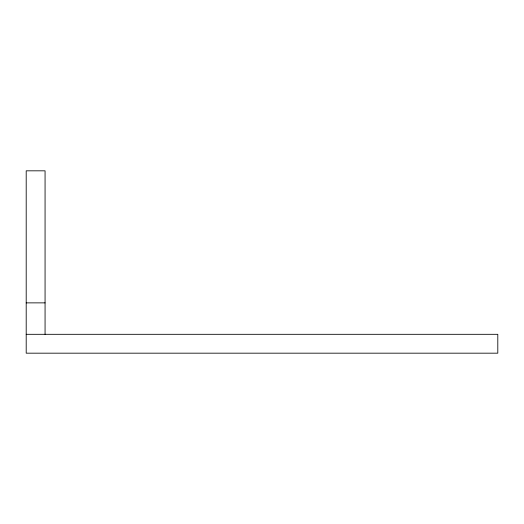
<?xml version="1.0" encoding="UTF-8"?>
<svg xmlns="http://www.w3.org/2000/svg" width="524" height="524" viewBox="0 0 524 524"><rect width="100%" height="100%" fill="white"/><g stroke="black" fill="none" stroke-linecap="round" stroke-linejoin="round"><path stroke-width="0.79" d="M26.2 302.872L45.064 302.872M26.2 334.312L497.8 334.312L497.8 353.176L26.2 353.176L26.2 170.824L45.064 170.824L45.064 334.312"/></g></svg>
